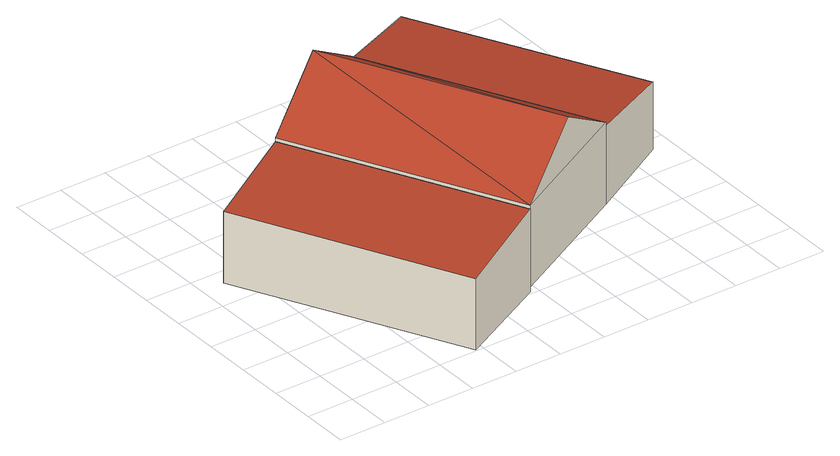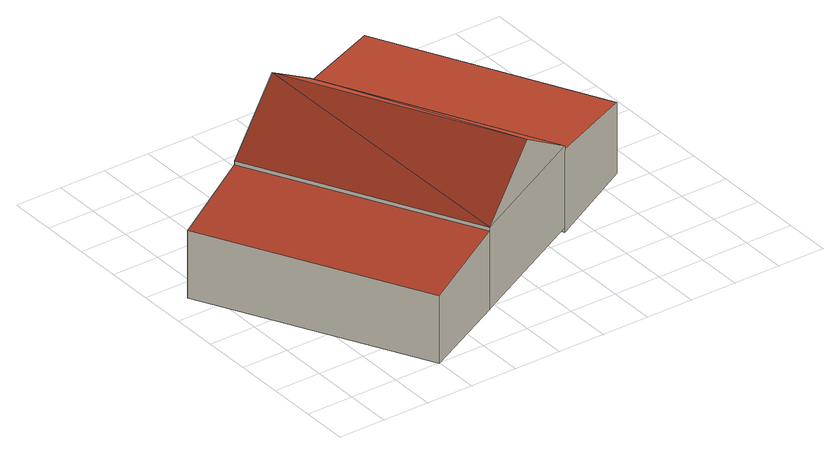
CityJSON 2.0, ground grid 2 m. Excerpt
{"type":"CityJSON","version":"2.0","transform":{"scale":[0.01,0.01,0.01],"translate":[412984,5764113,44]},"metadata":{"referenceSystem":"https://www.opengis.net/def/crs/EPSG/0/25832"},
"CityObjects":{
"building1":{"type":"Building","attributes":{"Gemeindeschluessel":"05570044","Geometrietyp2DReferenz":"3000","function":"31001_2700","roofType":"2100","measuredHeight":3.58},"geometry":[{"type":"Solid","lod":"2","boundaries":[[[[0,1,2,3]],[[4,5,1,0]],[[6,7,5,4]],[[3,2,7,6]],[[4,0,3,6]],[[1,5,7,2]]]],"semantics":{"surfaces":[{"type":"WallSurface"},{"type":"RoofSurface"},{"type":"GroundSurface"}],"values":[[0,0,0,0,1,2]]}}]},
"building2":{"type":"Building","attributes":{"Gemeindeschluessel":"05570044","Geometrietyp2DReferenz":"3000","function":"31001_2700","roofType":"3100","measuredHeight":5.56},"geometry":[{"type":"Solid","lod":"2","boundaries":[[[[8,9,10,11]],[[12,13,9,8]],[[14,15,13,12]],[[11,10,15,14]],[[8,16,12]],[[14,17,11]],[[16,8,11]],[[11,17,16]],[[12,16,17]],[[17,14,12]],[[9,13,15,10]]]],"semantics":{"surfaces":[{"type":"WallSurface"},{"type":"RoofSurface"},{"type":"GroundSurface"}],"values":[[0,0,0,0,0,0,1,1,1,1,2]]}}]},
"building3":{"type":"Building","attributes":{"Gemeindeschluessel":"05570044","Geometrietyp2DReferenz":"3000","function":"31001_2700","roofType":"2100","measuredHeight":3.39},"geometry":[{"type":"Solid","lod":"2","boundaries":[[[[18,19,20,21]],[[22,23,19,18]],[[24,25,23,22]],[[21,20,25,24]],[[22,18,21,24]],[[19,23,25,20]]]],"semantics":{"surfaces":[{"type":"WallSurface"},{"type":"RoofSurface"},{"type":"GroundSurface"}],"values":[[0,0,0,0,1,2]]}}]}
},
"vertices":[
[568,6,348],[568,6,40],[969,211,40],[969,211,398],[99,930,348],[99,930,40],[493,1144,398],[493,1144,40],
[1532,509,414],[1532,509,61],[1050,1436,61],[1050,1436,414],[969,211,414],[969,211,61],[493,1144,414],[493,1144,61],[1250,360,617],[772,1290,617],
[1532,509,399],[1532,509,60],[1897,714,60],[1897,714,351],[1050,1436,399],[1050,1436,60],[1423,1627,351],[1423,1627,60]
]}
